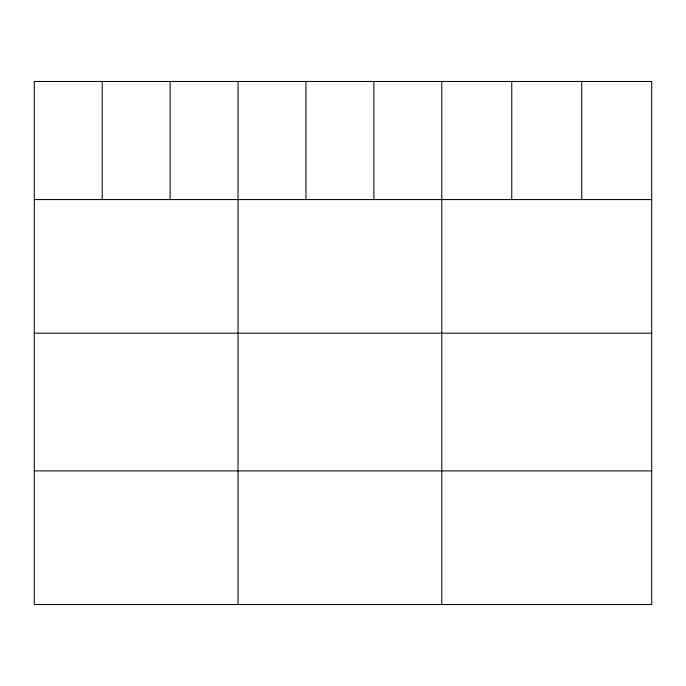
<?xml version="1.0" encoding="UTF-8"?>
<svg xmlns="http://www.w3.org/2000/svg" width="686" height="686" viewBox="0 0 686 686"><rect width="100%" height="100%" fill="white"/><g stroke="black" fill="none" stroke-linecap="round" stroke-linejoin="round"><path stroke-width="1.03" d="M651.7 199.566L651.7 604.529L34.3 604.529L34.3 81.471L651.7 81.471L651.7 199.566L34.3 199.566M34.3 333.199L651.7 333.199M34.3 470.888L651.7 470.888M581.728 81.471L581.728 199.566M511.756 81.471L511.756 199.566M441.784 81.471L441.784 604.529M373.87 81.471L373.87 199.566M305.956 81.471L305.956 199.566M238.042 81.471L238.042 604.529M170.128 81.471L170.128 199.566M102.214 81.471L102.214 199.566"/></g></svg>
